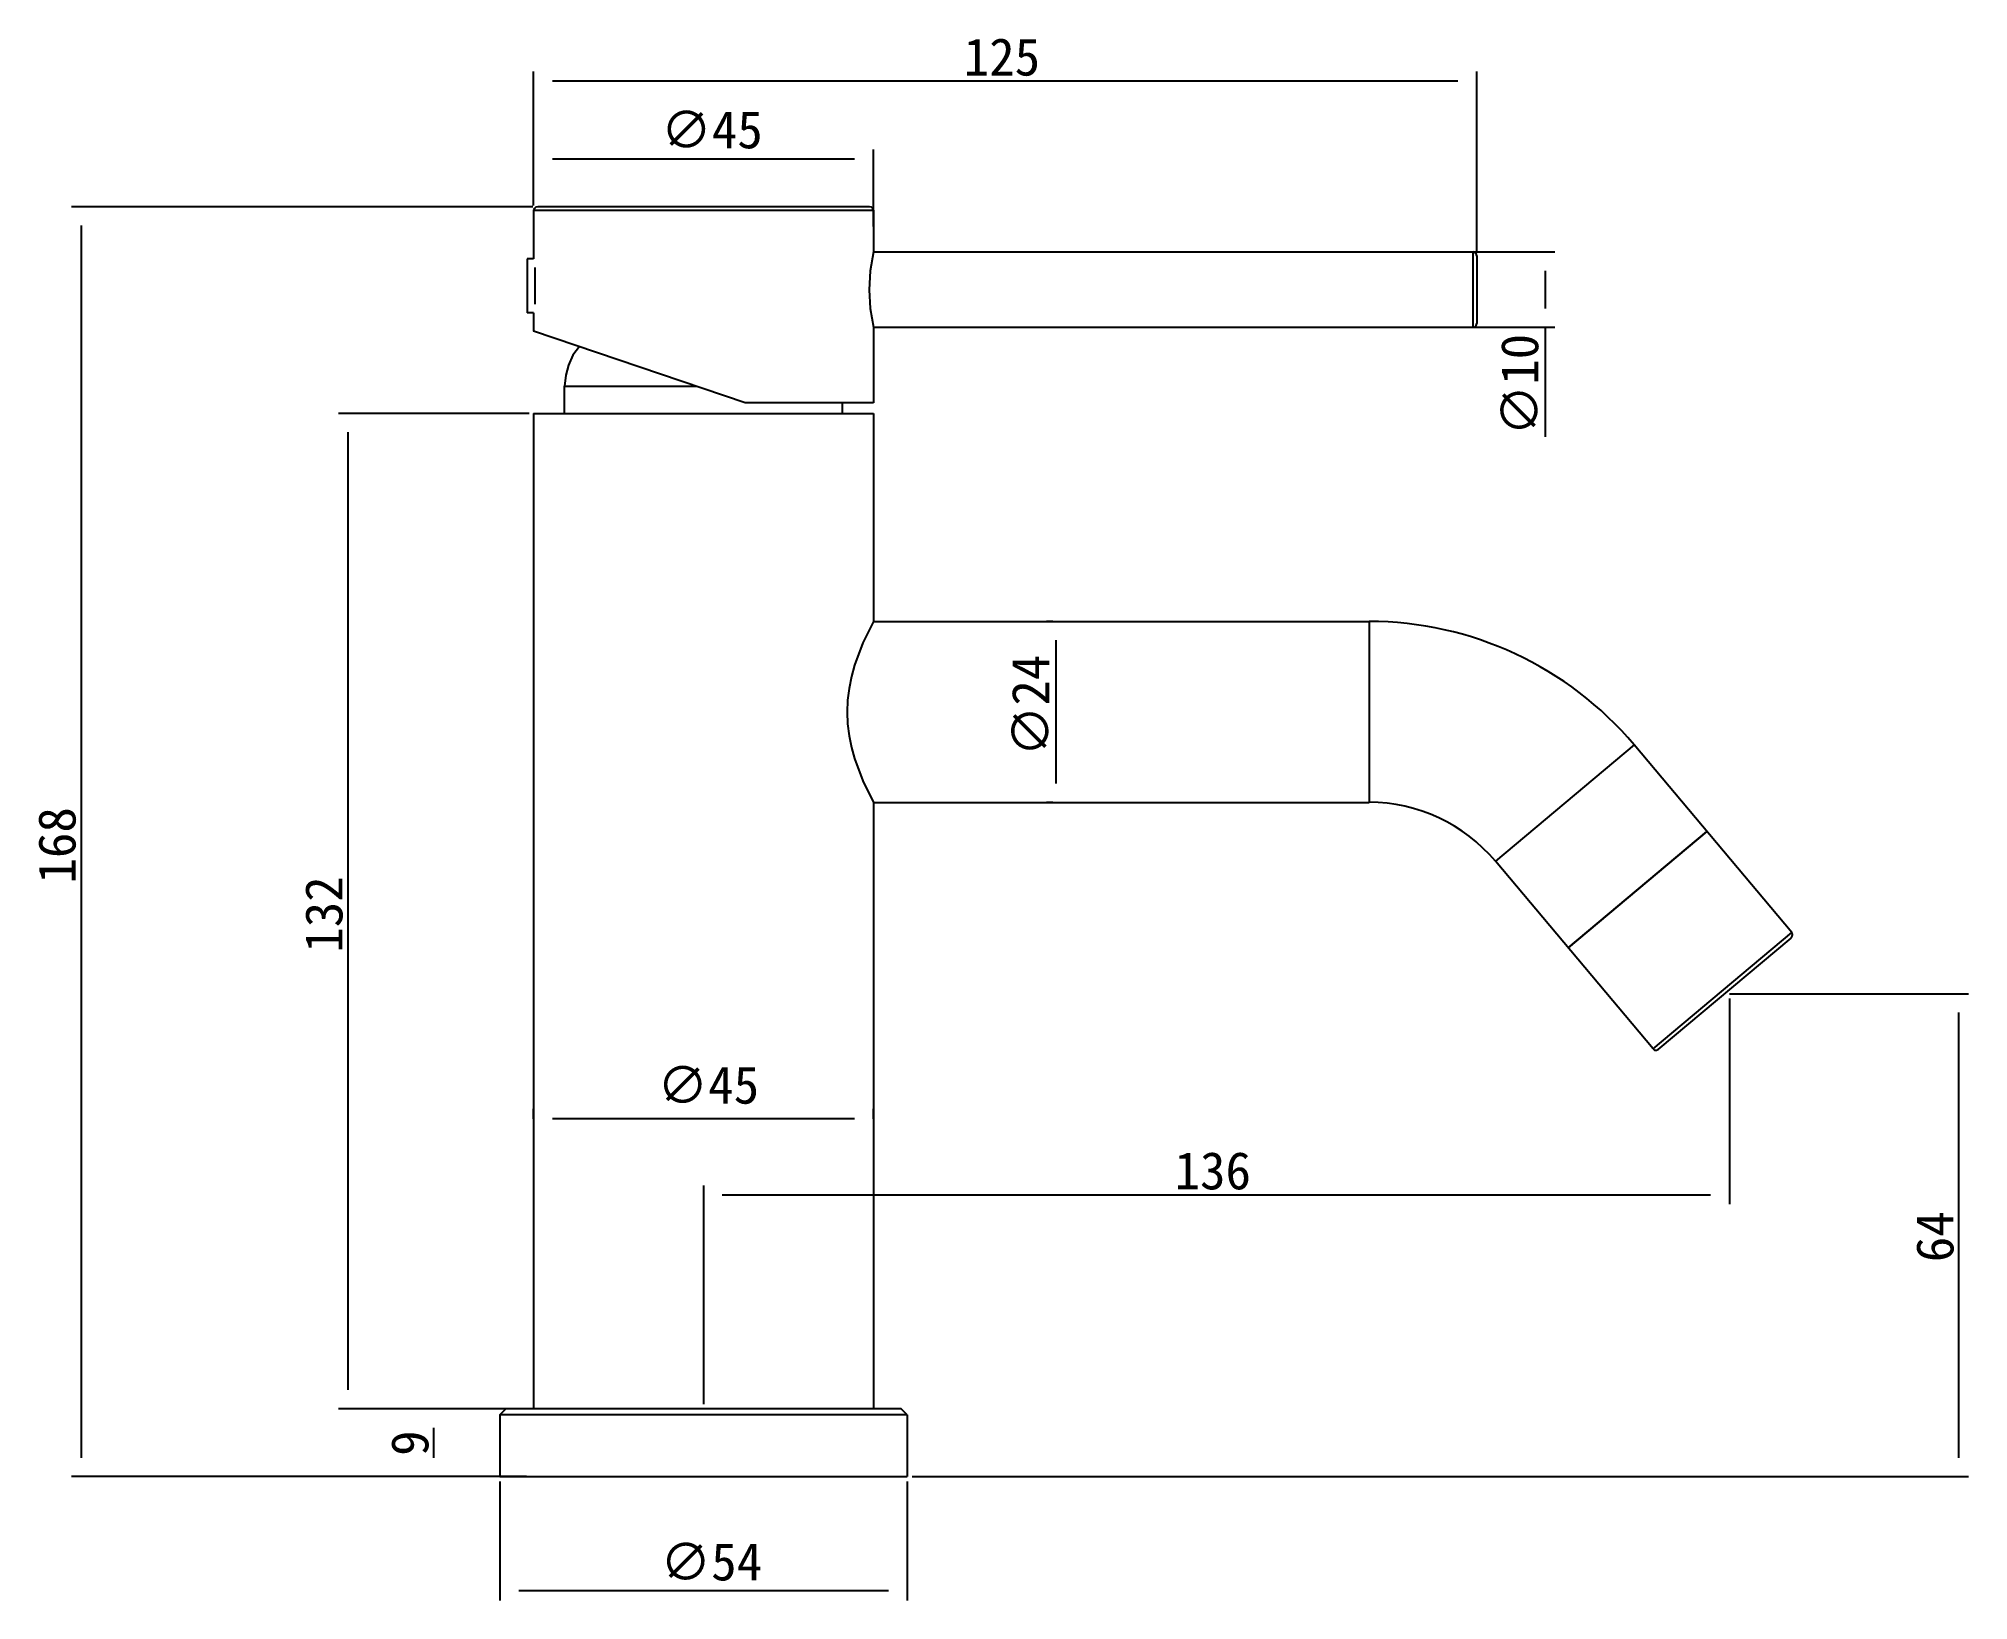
# Model space of a CAD drawing. Header units: millimetres. Extents: x 1.53 to 10.37, y 0.62 to 7.77.
import ezdxf

# ---------------------------------------------------------------- set-up
doc = ezdxf.new("R2010")
doc.units = ezdxf.units.MM
doc.layers.add('PDF_문자', color=7, linetype='Continuous')
doc.layers.add('PDF_형상', color=7, linetype='Continuous')
doc.styles.add('PDF SimSun', font='SimSun.ttf')

msp = doc.modelspace()

# ---------------------------------------------------------------- linework, layer by layer
at = {"layer": 'PDF_형상', "lineweight": 25}
for points in [[(3.7983, 7.005), (3.7983, 7.6183)], [(8.115, 6.7967), (8.115, 7.6183)], [(3.885, 7.5767), (8.0283, 7.5767)], [(3.7983, 7.005), (3.7983, 7.2617)], [(5.3533, 6.91), (5.3533, 7.2617)], [(3.885, 7.2183), (5.2667, 7.2183)], [(3.795, 7), (1.6833, 7)], [(3.8167, 7), (3.8083, 6.9983), (3.8017, 6.9917), (3.7983, 6.9833)], [(3.7983, 6.9833), (3.7983, 6.7617)], [(3.7983, 6.9833), (5.3533, 6.9833)], [(5.335, 7), (3.8167, 7)], [(5.3533, 6.9833), (5.35, 6.9917), (5.345, 6.9983), (5.335, 7)], [(5.3533, 6.9833), (5.3533, 6.7933)], [(1.7267, 6.9133), (1.7267, 1.2733)], [(3.7683, 6.7617), (3.7683, 6.5133)], [(3.7983, 6.7617), (3.7683, 6.7617)], [(3.8033, 6.7217), (3.8033, 6.5533)], [(5.3533, 6.7933), (5.3383, 6.7067), (5.3333, 6.62), (5.3383, 6.5333), (5.3533, 6.4483)], [(5.3533, 6.7933), (8.0967, 6.7933)], [(8.06, 6.7933), (8.4717, 6.7933)], [(8.0967, 6.7933), (8.0967, 6.4483)], [(8.115, 6.775), (8.1117, 6.785), (8.1067, 6.79), (8.0967, 6.7933)], [(8.115, 6.775), (8.115, 6.465)], [(8.4283, 6.7067), (8.4283, 6.5333)], [(3.7983, 6.5133), (3.7683, 6.5133)], [(3.7983, 6.5133), (3.7983, 6.43)], [(5.3533, 6.4483), (5.3533, 6.1017)], [(5.3533, 6.4483), (8.0967, 6.4483)], [(8.06, 6.4483), (8.4717, 6.4483)], [(8.0967, 6.4483), (8.1067, 6.45), (8.1117, 6.4567), (8.115, 6.465)], [(8.4283, 6.4483), (8.4283, 5.9467)], [(4.7667, 6.1017), (3.7983, 6.43)], [(4.0083, 6.36), (3.9783, 6.32), (3.9583, 6.275), (3.945, 6.2283), (3.94, 6.1783)], [(3.94, 6.0533), (3.94, 6.1783)], [(3.94, 6.1783), (4.5417, 6.1783)], [(5.3533, 6.1017), (4.7667, 6.1017)], [(5.2117, 6.0533), (5.2117, 6.1017)], [(3.7783, 6.0533), (2.905, 6.0533)], [(3.7983, 6.0533), (3.7983, 1.4967)], [(3.7983, 6.0533), (5.3533, 6.0533)], [(5.3533, 6.0533), (5.3533, 5.1017)], [(2.9483, 5.9683), (2.9483, 1.5833)], [(5.3533, 5.1017), (5.305, 5.0033), (5.2667, 4.9017), (5.2533, 4.85), (5.2417, 4.795), (5.235, 4.7417), (5.2333, 4.6867), (5.235, 4.6333), (5.2417, 4.5783), (5.2533, 4.525), (5.2667, 4.4733), (5.305, 4.3717), (5.3533, 4.2733)], [(5.3533, 5.1017), (7.6217, 5.1017)], [(6.175, 5.1017), (6.145, 5.1017)], [(7.6217, 5.1017), (7.6217, 4.2733)], [(6.1883, 5.015), (6.1883, 4.36)], [(8.835, 4.5367), (8.2, 4.0033)], [(9.5567, 3.6767), (8.835, 4.5367)], [(5.3533, 4.2733), (5.3533, 1.4967)], [(5.3533, 4.2733), (7.6217, 4.2733)], [(6.175, 4.2733), (6.145, 4.2733)], [(9.1683, 4.14), (8.5333, 3.6067), (9.1683, 4.14)], [(8.9217, 3.145), (8.2, 4.0033)], [(8.9217, 3.145), (9.5567, 3.6767)], [(8.945, 3.1417), (9.5533, 3.6517)], [(9.5533, 3.6517), (9.5583, 3.66), (9.56, 3.6683), (9.5567, 3.6767)], [(9.2717, 3.3967), (10.365, 3.3967)], [(9.2717, 3.375), (9.2717, 2.4333)], [(10.3217, 1.2733), (10.3217, 3.3117)], [(8.9217, 3.145), (8.9283, 3.1383), (8.9367, 3.1383), (8.945, 3.1417)], [(3.7983, 2.825), (3.7983, 2.87)], [(3.885, 2.8267), (5.2667, 2.8267)], [(5.3533, 2.825), (5.3533, 2.87)], [(4.5767, 1.5183), (4.5767, 2.52)], [(4.6617, 2.4767), (9.185, 2.4767)], [(3.7783, 1.4967), (2.905, 1.4967)], [(3.705, 1.4967), (3.2983, 1.4967)], [(3.6433, 1.47), (3.6717, 1.4967)], [(3.6433, 1.47), (3.6433, 1.1867)], [(5.5083, 1.47), (3.6433, 1.47)], [(5.48, 1.4967), (3.6717, 1.4967)], [(5.5083, 1.47), (5.48, 1.4967)], [(5.5083, 1.47), (5.5083, 1.1867)], [(3.34, 1.41), (3.34, 1.2733)], [(3.6217, 1.1867), (1.6833, 1.1867)], [(3.765, 1.1867), (3.2983, 1.1867)], [(3.6433, 1.1867), (5.5083, 1.1867)], [(3.6433, 1.165), (3.6433, 0.62)], [(5.5083, 1.165), (5.5083, 0.62)], [(5.53, 1.1867), (10.365, 1.1867)], [(5.4217, 0.6633), (3.73, 0.6633)]]:
    msp.add_lwpolyline(points, dxfattribs=at)
for centre, radius, start, end in [((7.6199, 3.5126), 1.589, 40.12376, 89.93729), ((7.6229, 3.5217), 0.7517, 39.85166, 90.09647)]:
    msp.add_arc(centre, radius, start, end, dxfattribs=at)

# ---------------------------------------------------------------- texts
at = {"layer": 'PDF_문자', "char_height": 0.17131, "attachment_point": 4, "style": 'PDF SimSun'}
for s, insert in [('125', (5.7667, 7.6843)), ('∅45', (4.3807, 7.3513)), ('∅45', (4.3641, 2.9781)), ('136', (6.7317, 2.5859)), ('∅54', (4.3778, 0.7957))]:
    msp.add_mtext(s, dxfattribs=dict(at, insert=insert))
at = {"layer": 'PDF_문자', "attachment_point": 4, "rotation": 90, "style": 'PDF SimSun'}
for s, insert, char_height in [('∅10', (8.3121, 5.9517), 0.17131), ('∅24', (6.0721, 4.4833), 0.17131), ('168', (1.6174, 3.9017), 0.17131), ('132', (2.8391, 3.585), 0.17131), ('64', (10.2124, 2.1683), 0.17131), ('9', (3.2324, 1.2817), 0.1713)]:
    msp.add_mtext(s, dxfattribs=dict(at, insert=insert, char_height=char_height))

doc.saveas('drawing.dxf')
